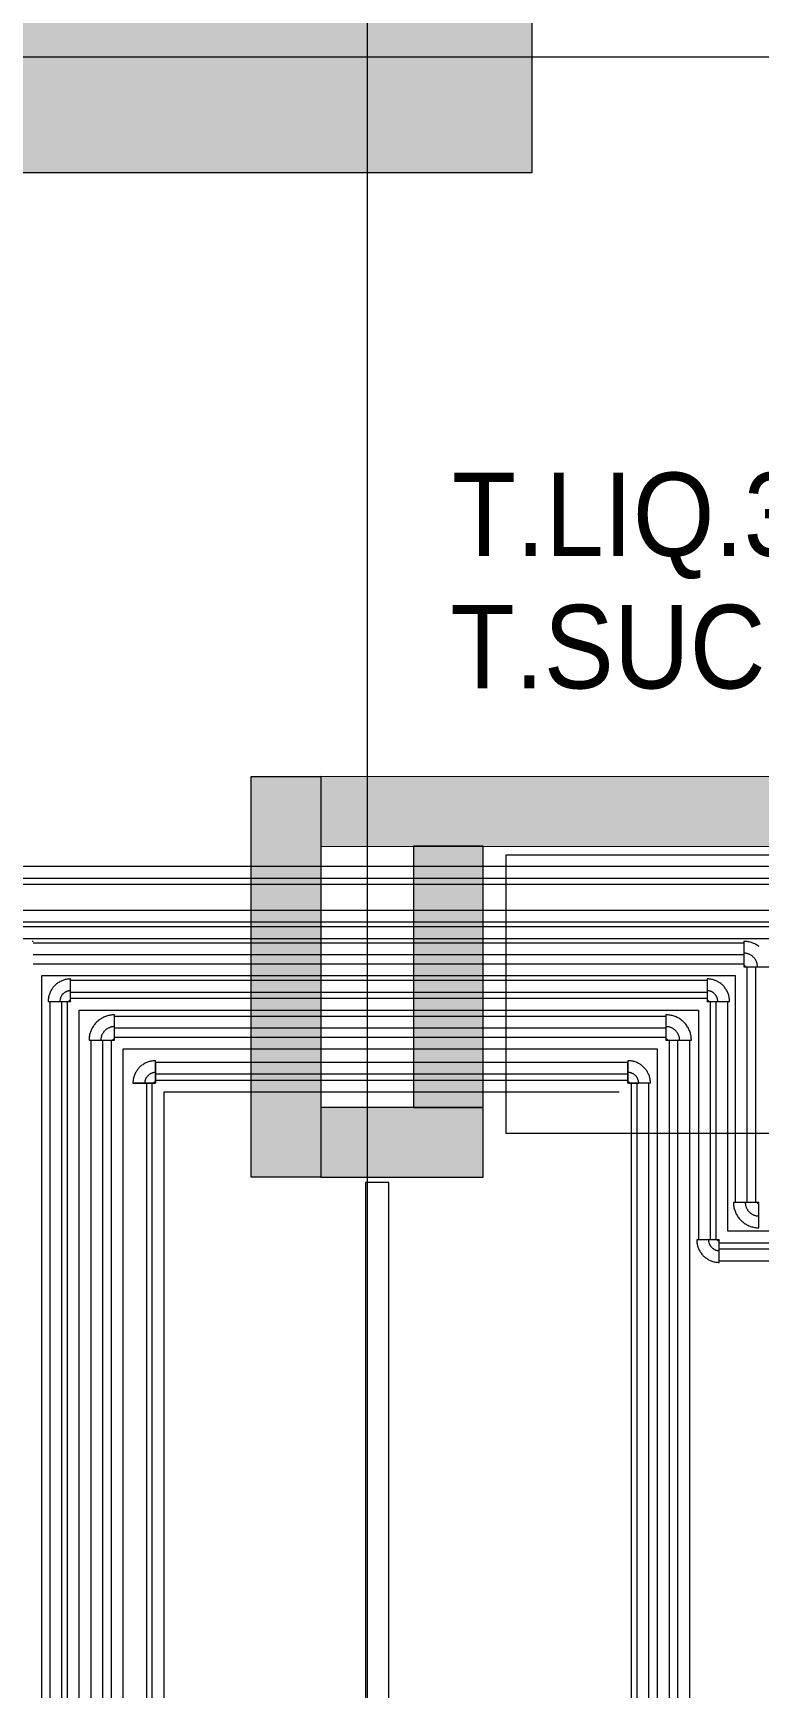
# Model space of a CAD drawing. Header units: metres. Extents: x 29 to 86.9, y -23.2 to 39.7.
# Drawn here: x 70.779 to 72.343, y -15.438 to -11.872 of the extents above; entities that cross this region are included whole.
import ezdxf

# ---------------------------------------------------------------- set-up
doc = ezdxf.new("R2010")
doc.units = ezdxf.units.M
doc.header["$LTSCALE"] = 100
doc.layers.get('0').update_dxf_attribs({"color": 254})
for name, color, linetype, lineweight in [('Arqui', 8, 'Continuous', 0), ('P-PIPE', 7, 'Continuous', 18), ('P-PIPE-IDEN', 7, 'Continuous', 9)]:
    doc.layers.add(name, color=color, linetype=linetype, lineweight=lineweight)
doc.styles.add('SansSerif', font='SANSS__.TTF', dxfattribs={"width": 0.9, "height": 0.18})

# ---------------------------------------------------------------- blocks, each defined once
blk = doc.blocks.new('estructura etapa 3')
at = {"layer": 'Arqui'}
h = blk.add_hatch(color=256, dxfattribs=at)
h.paths.add_polyline_path([(-91.6505, -6658.124), (-91.6505, -6657.624), (-92.3496, -6657.624), (-92.3496, -6658.124)])
h.paths.add_polyline_path([(-49.3536, -6658.124), (-49.3536, -6657.624), (-50.0545, -6657.6241), (-50.0545, -6658.1241)])
h.paths.add_polyline_path([(-56.0527, -6658.124), (-56.0527, -6657.624), (-56.7527, -6657.6241), (-56.7527, -6658.1241)])
h.paths.add_polyline_path([(-76.4496, -6659.124), (-76.9496, -6659.124), (-76.9496, -6657.624), (-76.4496, -6657.624)])
h.paths.add_polyline_path([(-83.9496, -6659.124), (-84.4496, -6659.124), (-84.4496, -6657.624), (-83.9496, -6657.624)])
h.paths.add_polyline_path([(-60.452, -6659.124), (-60.952, -6659.124), (-60.952, -6657.624), (-60.452, -6657.624)])
h.paths.add_polyline_path([(-67.9496, -6659.124), (-68.4496, -6659.124), (-68.4496, -6657.624), (-67.9496, -6657.624)])
h.paths.add_polyline_path([(-91.8501, -6668.1988), (-91.851, -6667.5988), (-92.3501, -6667.5988), (-92.3492, -6668.1988)])
h.paths.add_polyline_path([(-49.3536, -6668.1988), (-49.3536, -6667.5988), (-49.8536, -6667.5988), (-49.8536, -6668.1988)])
h.paths.add_polyline_path([(-56.1545, -6668.1488), (-56.1545, -6667.6488), (-56.8536, -6667.6491), (-56.8536, -6668.1491)])
h.paths.add_polyline_path([(-59.952, -6667.6488), (-59.952, -6668.1488), (-61.452, -6668.1488), (-61.452, -6667.6488)])
h.paths.add_polyline_path([(-75.9496, -6667.6488), (-75.9496, -6668.1488), (-77.4496, -6668.1488), (-77.4496, -6667.6488)])
h.paths.add_polyline_path([(-68.9496, -6667.6488), (-68.9496, -6668.1488), (-67.4496, -6668.1488), (-67.4496, -6667.6488)])
h.paths.add_polyline_path([(-84.9496, -6667.6488), (-84.9496, -6668.1488), (-83.4496, -6668.1488), (-83.4496, -6667.6488)])
h.paths.add_polyline_path([(-91.8501, -6676.1987), (-91.8501, -6675.5987), (-92.3492, -6675.5988), (-92.3492, -6676.1988)])
h.paths.add_polyline_path([(-49.3536, -6676.1988), (-49.3536, -6675.5988), (-49.8536, -6675.5988), (-49.8536, -6676.1988)])
h.paths.add_polyline_path([(-56.1545, -6676.1488), (-56.1545, -6675.6488), (-56.7536, -6675.6488), (-56.7536, -6676.1488)])
h.paths.add_polyline_path([(-59.952, -6675.6488), (-59.952, -6676.1488), (-61.452, -6676.1488), (-61.452, -6675.6488)])
h.paths.add_polyline_path([(-75.9496, -6675.6488), (-75.9496, -6676.1488), (-77.4496, -6676.1488), (-77.4496, -6675.6488)])
h.paths.add_polyline_path([(-68.9496, -6675.6488), (-68.9496, -6676.1488), (-67.4496, -6676.1488), (-67.4496, -6675.6488)])
h.paths.add_polyline_path([(-84.9496, -6675.6488), (-84.9496, -6676.1488), (-83.4496, -6676.1488), (-83.4496, -6675.6488)])
h.paths.add_polyline_path([(-91.8471, -6686.2988), (-91.8505, -6685.6988), (-92.3496, -6685.6988), (-92.3462, -6686.2988)])
h.paths.add_polyline_path([(-49.3545, -6686.2987), (-49.3536, -6685.6987), (-49.8536, -6685.6987), (-49.8545, -6686.2987)])
h.paths.add_polyline_path([(-56.1545, -6686.2488), (-56.1545, -6685.7488), (-56.7536, -6685.7488), (-56.7536, -6686.2488)])
h.paths.add_polyline_path([(-59.952, -6685.7488), (-59.952, -6686.2488), (-61.452, -6686.2488), (-61.452, -6685.7488)])
h.paths.add_polyline_path([(-75.9496, -6685.7488), (-75.9496, -6686.2488), (-77.4496, -6686.2488), (-77.4496, -6685.7488)])
h.paths.add_polyline_path([(-68.9496, -6685.7488), (-68.9496, -6686.2488), (-67.4496, -6686.2488), (-67.4496, -6685.7488)])
h.paths.add_polyline_path([(-84.9496, -6685.7488), (-84.9496, -6686.2488), (-83.4496, -6686.2488), (-83.4496, -6685.7488)])
h.paths.add_polyline_path([(-49.3532, -6694.2944), (-49.3536, -6693.6989), (-49.8545, -6693.6987), (-49.8541, -6694.2943)])
h.paths.add_polyline_path([(-56.0536, -6694.2488), (-56.0536, -6693.7488), (-56.7527, -6693.7488), (-56.7527, -6694.2488)])
h.paths.add_polyline_path([(-91.6505, -6694.2488), (-91.6505, -6693.7488), (-92.3496, -6693.7488), (-92.3496, -6694.2488)])
h.paths.add_polyline_path([(-59.952, -6693.7488), (-59.952, -6694.2488), (-61.452, -6694.2488), (-61.452, -6693.7488)])
h.paths.add_polyline_path([(-75.9496, -6693.7488), (-75.9496, -6694.2488), (-77.4496, -6694.2488), (-77.4496, -6693.7488)])
h.paths.add_polyline_path([(-68.9496, -6693.7488), (-68.9496, -6694.2488), (-67.4496, -6694.2488), (-67.4496, -6693.7488)])
h.paths.add_polyline_path([(-84.9496, -6693.7488), (-84.9496, -6694.2488), (-83.4496, -6694.2488), (-83.4496, -6693.7488)])
h.paths.add_polyline_path([(-49.3578, -6703.9737), (-49.3532, -6703.3737), (-49.854, -6703.374), (-49.8586, -6703.974)])
h.paths.add_polyline_path([(-56.0536, -6703.9238), (-56.0536, -6703.4238), (-56.7527, -6703.4241), (-56.7527, -6703.9241)])
h.paths.add_polyline_path([(-67.9496, -6704.9241), (-67.9496, -6703.4241), (-68.4496, -6703.4241), (-68.4496, -6704.9241)])
h.paths.add_polyline_path([(-91.6505, -6703.9238), (-91.6505, -6703.4238), (-92.3497, -6703.4238), (-92.3497, -6703.9238)])
h.paths.add_polyline_path([(-61.8472, -6703.4238), (-60.3472, -6703.4238), (-60.3472, -6703.9238), (-61.8472, -6703.9238)])
h.paths.add_polyline_path([(-83.9496, -6704.9241), (-83.9496, -6703.4241), (-84.4496, -6703.4241), (-84.4496, -6704.9241)])
h.paths.add_polyline_path([(-76.4496, -6704.9241), (-76.4496, -6703.4241), (-76.9496, -6703.4241), (-76.9496, -6704.9241)])
h.paths.add_polyline_path([(-49.3536, -6711.9488), (-49.3536, -6711.4488), (-50.0536, -6711.4488), (-50.0536, -6711.9488)])
h.paths.add_polyline_path([(-55.9536, -6711.9488), (-55.9536, -6711.4488), (-56.6536, -6711.4488), (-56.6536, -6711.9488)])
h.paths.add_polyline_path([(-91.6496, -6711.9488), (-91.6496, -6711.4488), (-92.3496, -6711.4488), (-92.3496, -6711.9488)])
h.paths.add_polyline_path([(-60.952, -6711.9488), (-60.952, -6709.5488), (-60.452, -6709.5488), (-60.452, -6711.9488)])
h.paths.add_polyline_path([(-68.4496, -6709.5488), (-68.4496, -6711.9488), (-67.9496, -6711.9488), (-67.9496, -6709.5488)])
h.paths.add_polyline_path([(-76.9496, -6709.5488), (-76.9496, -6711.9488), (-76.4496, -6711.9488), (-76.4496, -6709.5488)])
h.paths.add_polyline_path([(-83.9496, -6709.5488), (-83.9496, -6711.9488), (-84.4496, -6711.9488), (-84.4496, -6709.5488)])
for p, q in [((-60.702, -6655.3542), (-60.702, -6714.9141)), ((-60.702, -6655.3542), (-60.702, -6714.9141)), ((-93.5202, -6703.6738), (-46.5015, -6703.6738))]:
    blk.add_line(p, q, dxfattribs=at)
blk.add_lwpolyline([(-61.8472, -6703.4238), (-60.3472, -6703.4238), (-60.3472, -6703.9238), (-61.8472, -6703.9238)], close=True, dxfattribs=at)
blk = doc.blocks.new('A$C9582355f')
at = {"layer": 'Arqui', "ltscale": 0.03}
h = blk.add_hatch(color=256, dxfattribs=at)
h.dxf.hatch_style = 1
h.paths.add_polyline_path([(53.7142, 9.5392), (53.7142, 9.6892), (45.0166, 9.6891), (45.0165, 9.752), (44.8665, 9.752), (44.8666, 9.6892), (42.2667, 9.6898), (42.2668, 8.8269), (42.7667, 8.8263), (42.7667, 9.5396), (42.6167, 9.5396), (42.6166, 8.9764), (42.4168, 8.9769), (42.4167, 9.5398)])
at = {"layer": 'Arqui'}
for points in [[(42.4168, 8.8269), (42.2668, 8.8269), (42.2667, 9.6898), (42.4167, 9.6898)], [(53.7142, 9.5392), (53.7142, 9.6892), (42.4167, 9.6898), (42.4167, 9.5397)], [(42.6167, 9.5396), (42.6166, 8.9764), (42.7667, 8.9764), (42.7667, 9.5396)], [(44.5664, 9.5204), (42.8154, 9.5204), (42.8154, 8.9212), (44.5664, 8.9212)], [(42.7667, 8.8263), (42.7667, 8.9764), (42.4168, 8.9769), (42.4168, 8.8269)]]:
    blk.add_lwpolyline(points, close=True, dxfattribs=at)
at = {"layer": 'Arqui', "ltscale": 3}
blk.add_lwpolyline([(42.5131, 7.0561), (42.5631, 7.0561), (42.5631, 8.8155), (42.5131, 8.8155)], close=True, dxfattribs=at)
at = {"layer": 'Arqui'}
blk.add_blockref('estructura etapa 3', (103.2187, 6714.9141), dxfattribs=at)
blk = doc.blocks.new('Elbow - Welded - REFRIGERACION-V10-NIVEL 02')
at = {"layer": 'P-PIPE', "color": 1, "true_color": 0xff0000}
for p, q in [((-0.0163, 0.0131), (-0.0163, -0.0131)), ((-0.0163, 0.0131), (-0.0163, -0.0131)), ((0.0131, 0.0163), (-0.0131, 0.0163)), ((0.0131, 0.0163), (-0.0131, 0.0163))]:
    blk.add_line(p, q, dxfattribs=at)
at = {"layer": 'P-PIPE', "color": 1, "true_color": 0xff0000, "flags": 128}
for points in [[(-0.0163, -0.0131), (-0.0151, -0.0131), (-0.014, -0.0131), (-0.0128, -0.0129), (-0.0116, -0.0128), (-0.0105, -0.0126), (-0.0093, -0.0123), (-0.0082, -0.012), (-0.0071, -0.0117), (-0.0059, -0.0113), (-0.0048, -0.0108), (-0.0038, -0.0103), (-0.0027, -0.0098), (-0.0017, -0.0093), (-0.0007, -0.0086), (0.0003, -0.008), (0.0013, -0.0073), (0.0022, -0.0066), (0.0031, -0.0058), (0.004, -0.005), (0.0048, -0.0042), (0.0056, -0.0033), (0.0064, -0.0025), (0.0071, -0.0015), (0.0078, -0.0006), (0.0085, 0.0004), (0.0091, 0.0014), (0.0097, 0.0024), (0.0102, 0.0035), (0.0107, 0.0046), (0.0111, 0.0056), (0.0115, 0.0068), (0.0119, 0.0079), (0.0122, 0.009), (0.0125, 0.0102), (0.0127, 0.0113), (0.0129, 0.0125), (0.013, 0.0136), (0.0131, 0.0148), (0.0131, 0.016), (0.0131, 0.0163)], [(-0.0131, 0.0163), (-0.0131, 0.0162), (-0.0132, 0.0161), (-0.0132, 0.0159), (-0.0132, 0.0158), (-0.0132, 0.0157), (-0.0132, 0.0156), (-0.0133, 0.0154), (-0.0133, 0.0153), (-0.0134, 0.0152), (-0.0134, 0.0151), (-0.0134, 0.015), (-0.0135, 0.0149), (-0.0136, 0.0147), (-0.0136, 0.0146), (-0.0137, 0.0145), (-0.0138, 0.0144), (-0.0139, 0.0143), (-0.0139, 0.0142), (-0.014, 0.0141), (-0.0141, 0.014), (-0.0142, 0.014), (-0.0143, 0.0139), (-0.0144, 0.0138), (-0.0145, 0.0137), (-0.0146, 0.0136), (-0.0147, 0.0136), (-0.0148, 0.0135), (-0.0149, 0.0135), (-0.0151, 0.0134), (-0.0152, 0.0134), (-0.0153, 0.0133), (-0.0154, 0.0133), (-0.0155, 0.0132), (-0.0157, 0.0132), (-0.0158, 0.0132), (-0.0159, 0.0132), (-0.016, 0.0132), (-0.0162, 0.0132), (-0.0163, 0.0131), (-0.0163, 0.0131)]]:
    blk.add_lwpolyline(points, dxfattribs=at)
blk = doc.blocks.new('Elbow - Welded - REFRIGERACION-V18-NIVEL 02')
at = {"layer": 'P-PIPE', "color": 11, "true_color": 0xff8080}
for p, q in [((71.043, -14.1318), (71.043, -14.1119)), ((71.043, -14.1318), (71.043, -14.1119)), ((71.0199, -14.135), (71.0398, -14.135)), ((71.0199, -14.135), (71.0398, -14.135))]:
    blk.add_line(p, q, dxfattribs=at)
at = {"layer": 'P-PIPE', "color": 11, "true_color": 0xff8080, "flags": 128}
for points in [[(71.043, -14.1119), (71.0421, -14.1119), (71.0412, -14.1119), (71.0402, -14.112), (71.0393, -14.1122), (71.0384, -14.1123), (71.0375, -14.1125), (71.0366, -14.1128), (71.0357, -14.113), (71.0349, -14.1133), (71.034, -14.1137), (71.0332, -14.1141), (71.0323, -14.1145), (71.0315, -14.1149), (71.0307, -14.1154), (71.03, -14.1159), (71.0292, -14.1164), (71.0285, -14.117), (71.0278, -14.1176), (71.0271, -14.1182), (71.0264, -14.1189), (71.0258, -14.1195), (71.0252, -14.1202), (71.0246, -14.121), (71.0241, -14.1217), (71.0236, -14.1225), (71.0231, -14.1233), (71.0226, -14.1241), (71.0222, -14.1249), (71.0218, -14.1257), (71.0215, -14.1266), (71.0211, -14.1275), (71.0209, -14.1284), (71.0206, -14.1292), (71.0204, -14.1301), (71.0202, -14.131), (71.0201, -14.132), (71.02, -14.1329), (71.0199, -14.1338), (71.0199, -14.1347), (71.0199, -14.135)], [(71.0398, -14.135), (71.0398, -14.1349), (71.0398, -14.1347), (71.0399, -14.1346), (71.0399, -14.1345), (71.0399, -14.1343), (71.0399, -14.1342), (71.04, -14.1341), (71.04, -14.134), (71.04, -14.1339), (71.0401, -14.1337), (71.0401, -14.1336), (71.0402, -14.1335), (71.0403, -14.1334), (71.0403, -14.1333), (71.0404, -14.1332), (71.0405, -14.1331), (71.0405, -14.133), (71.0406, -14.1329), (71.0407, -14.1328), (71.0408, -14.1327), (71.0409, -14.1326), (71.041, -14.1325), (71.0411, -14.1325), (71.0412, -14.1324), (71.0413, -14.1323), (71.0414, -14.1322), (71.0415, -14.1322), (71.0416, -14.1321), (71.0417, -14.1321), (71.0419, -14.132), (71.042, -14.132), (71.0421, -14.1319), (71.0422, -14.1319), (71.0423, -14.1319), (71.0425, -14.1318), (71.0426, -14.1318), (71.0427, -14.1318), (71.0428, -14.1318), (71.043, -14.1318), (71.043, -14.1318)]]:
    blk.add_lwpolyline(points, dxfattribs=at)
blk = doc.blocks.new('Elbow - Welded - REFRIGERACION-V19-NIVEL 02')
at = {"layer": 'P-PIPE', "color": 11, "true_color": 0xff8080}
for p, q in [((72.0612, -14.1119), (72.0612, -14.1318)), ((72.0612, -14.1119), (72.0612, -14.1318)), ((72.0644, -14.135), (72.0843, -14.135)), ((72.0644, -14.135), (72.0843, -14.135))]:
    blk.add_line(p, q, dxfattribs=at)
at = {"layer": 'P-PIPE', "color": 11, "true_color": 0xff8080, "flags": 128}
for points in [[(72.0843, -14.135), (72.0843, -14.1341), (72.0843, -14.1331), (72.0842, -14.1322), (72.084, -14.1313), (72.0839, -14.1304), (72.0837, -14.1295), (72.0834, -14.1286), (72.0832, -14.1277), (72.0828, -14.1268), (72.0825, -14.126), (72.0821, -14.1251), (72.0817, -14.1243), (72.0813, -14.1235), (72.0808, -14.1227), (72.0803, -14.1219), (72.0798, -14.1212), (72.0792, -14.1204), (72.0786, -14.1197), (72.078, -14.1191), (72.0773, -14.1184), (72.0766, -14.1178), (72.0759, -14.1172), (72.0752, -14.1166), (72.0745, -14.116), (72.0737, -14.1155), (72.0729, -14.115), (72.0721, -14.1146), (72.0713, -14.1142), (72.0704, -14.1138), (72.0696, -14.1134), (72.0687, -14.1131), (72.0678, -14.1128), (72.0669, -14.1126), (72.066, -14.1124), (72.0651, -14.1122), (72.0642, -14.1121), (72.0633, -14.112), (72.0624, -14.1119), (72.0615, -14.1119), (72.0612, -14.1119)], [(72.0612, -14.1318), (72.0613, -14.1318), (72.0615, -14.1318), (72.0616, -14.1318), (72.0617, -14.1318), (72.0618, -14.1319), (72.062, -14.1319), (72.0621, -14.1319), (72.0622, -14.132), (72.0623, -14.132), (72.0624, -14.1321), (72.0626, -14.1321), (72.0627, -14.1322), (72.0628, -14.1322), (72.0629, -14.1323), (72.063, -14.1324), (72.0631, -14.1324), (72.0632, -14.1325), (72.0633, -14.1326), (72.0634, -14.1327), (72.0635, -14.1328), (72.0636, -14.1329), (72.0637, -14.133), (72.0637, -14.1331), (72.0638, -14.1332), (72.0639, -14.1333), (72.0639, -14.1334), (72.064, -14.1335), (72.0641, -14.1336), (72.0641, -14.1337), (72.0642, -14.1338), (72.0642, -14.1339), (72.0643, -14.1341), (72.0643, -14.1342), (72.0643, -14.1343), (72.0643, -14.1344), (72.0644, -14.1346), (72.0644, -14.1347), (72.0644, -14.1348), (72.0644, -14.1349), (72.0644, -14.135)]]:
    blk.add_lwpolyline(points, dxfattribs=at)
blk = doc.blocks.new('Elbow - Welded - REFRIGERACION-V15-NIVEL 02')
at = {"layer": 'P-PIPE', "color": 11, "true_color": 0xff8080}
for p, q in [((-0.0131, 0.01), (-0.0131, -0.01)), ((-0.0131, 0.01), (-0.0131, -0.01)), ((0.01, 0.0131), (-0.01, 0.0131)), ((0.01, 0.0131), (-0.01, 0.0131))]:
    blk.add_line(p, q, dxfattribs=at)
at = {"layer": 'P-PIPE', "color": 11, "true_color": 0xff8080, "flags": 128}
for points in [[(-0.0131, -0.01), (-0.0122, -0.01), (-0.0113, -0.0099), (-0.0104, -0.0098), (-0.0095, -0.0097), (-0.0086, -0.0095), (-0.0077, -0.0093), (-0.0068, -0.0091), (-0.0059, -0.0088), (-0.005, -0.0085), (-0.0041, -0.0081), (-0.0033, -0.0078), (-0.0025, -0.0074), (-0.0017, -0.0069), (-0.0009, -0.0064), (-0.0001, -0.0059), (0.0007, -0.0054), (0.0014, -0.0048), (0.0021, -0.0042), (0.0028, -0.0036), (0.0034, -0.003), (0.0041, -0.0023), (0.0047, -0.0016), (0.0052, -0.0009), (0.0058, -0.0001), (0.0063, 0.0007), (0.0068, 0.0014), (0.0072, 0.0023), (0.0077, 0.0031), (0.008, 0.0039), (0.0084, 0.0048), (0.0087, 0.0056), (0.009, 0.0065), (0.0092, 0.0074), (0.0095, 0.0083), (0.0096, 0.0092), (0.0098, 0.0101), (0.0099, 0.0111), (0.0099, 0.012), (0.01, 0.0129), (0.01, 0.0131)], [(-0.01, 0.0131), (-0.01, 0.013), (-0.01, 0.0129), (-0.01, 0.0128), (-0.01, 0.0126), (-0.01, 0.0125), (-0.0101, 0.0124), (-0.0101, 0.0123), (-0.0101, 0.0121), (-0.0102, 0.012), (-0.0102, 0.0119), (-0.0103, 0.0118), (-0.0103, 0.0117), (-0.0104, 0.0116), (-0.0105, 0.0115), (-0.0105, 0.0114), (-0.0106, 0.0113), (-0.0107, 0.0112), (-0.0108, 0.0111), (-0.0108, 0.011), (-0.0109, 0.0109), (-0.011, 0.0108), (-0.0111, 0.0107), (-0.0112, 0.0106), (-0.0113, 0.0105), (-0.0114, 0.0105), (-0.0115, 0.0104), (-0.0117, 0.0103), (-0.0118, 0.0103), (-0.0119, 0.0102), (-0.012, 0.0102), (-0.0121, 0.0101), (-0.0122, 0.0101), (-0.0124, 0.0101), (-0.0125, 0.01), (-0.0126, 0.01), (-0.0127, 0.01), (-0.0129, 0.01), (-0.013, 0.01), (-0.0131, 0.01), (-0.0131, 0.01)]]:
    blk.add_lwpolyline(points, dxfattribs=at)

msp = doc.modelspace()

# ---------------------------------------------------------------- linework, layer by layer
at = {"layer": 'P-PIPE', "color": 1, "true_color": 0xff0000}
for p, q in [((72.474, -13.6681), (70.5976, -13.6681)), ((72.474, -13.6935), (70.5976, -13.6935)), ((70.5976, -13.7062), (72.474, -13.7062)), ((72.3107, -13.833), (70.7793, -13.833)), ((72.3107, -13.8293), (72.3107, -13.8842)), ((72.3107, -13.8584), (70.7793, -13.8584)), ((70.7793, -13.8774), (72.3107, -13.8774)), ((70.7979, -13.9028), (72.2921, -13.9028)), ((70.7979, -17.3766), (70.7979, -13.9028)), ((72.2921, -13.9028), (72.2921, -14.3916)), ((72.3107, -13.8842), (72.3656, -13.8842)), ((72.3175, -13.8842), (72.3175, -14.3916)), ((72.3366, -14.3916), (72.3366, -13.8842)), ((70.9548, -14.0425), (70.9548, -13.9876)), ((72.143, -13.9912), (70.9548, -13.9912)), ((72.143, -13.9876), (72.143, -14.0425)), ((70.9, -14.0425), (70.9548, -14.0425)), ((70.9036, -14.0425), (70.9036, -17.5262)), ((70.929, -14.0425), (70.929, -17.5448)), ((70.948, -17.5448), (70.948, -14.0425)), ((72.143, -14.0166), (70.9548, -14.0166)), ((70.9548, -14.0357), (72.143, -14.0357)), ((72.143, -14.0425), (72.1979, -14.0425)), ((72.1498, -14.0425), (72.1498, -18.8139)), ((72.1689, -18.8139), (72.1689, -14.0425)), ((72.1943, -18.8139), (72.1943, -14.0425)), ((70.9734, -17.5448), (70.9734, -14.0611)), ((70.9734, -14.0611), (72.1244, -14.0611)), ((72.1244, -14.0611), (72.1244, -18.8139)), ((72.3434, -14.3916), (72.2885, -14.3916)), ((72.3434, -14.4464), (72.3434, -14.3916))]:
    msp.add_line(p, q, dxfattribs=at)
at = {"layer": 'P-PIPE', "color": 11, "true_color": 0xff8080}
for p, q in [((72.395, -13.7627), (70.6836, -13.7627)), ((72.395, -13.7881), (70.6836, -13.7881)), ((70.6836, -13.7976), (72.395, -13.7976)), ((70.7022, -13.823), (72.3764, -13.823)), ((70.8603, -13.9588), (70.8603, -13.9102)), ((72.2317, -13.9139), (70.8603, -13.9139)), ((72.2317, -13.9393), (70.8603, -13.9393)), ((72.2317, -13.9102), (72.2317, -13.9588)), ((70.8118, -13.9588), (70.8603, -13.9588)), ((70.8154, -13.9588), (70.8154, -17.4389)), ((70.8408, -13.9588), (70.8408, -17.4575)), ((70.8535, -17.4575), (70.8535, -13.9588)), ((70.8603, -13.952), (72.2317, -13.952)), ((72.2317, -13.9588), (72.2802, -13.9588)), ((72.2385, -13.9588), (72.2385, -14.4725)), ((72.2512, -14.4725), (72.2512, -13.9588)), ((72.2766, -14.4539), (72.2766, -13.9588)), ((70.8789, -13.9774), (72.2131, -13.9774)), ((70.8789, -17.4575), (70.8789, -13.9774)), ((72.2131, -13.9774), (72.2131, -14.4725)), ((71.043, -14.1347), (71.043, -14.0865)), ((72.0612, -14.0901), (71.043, -14.0901)), ((71.043, -14.0901), (71.043, -14.135)), ((72.0612, -14.1155), (71.043, -14.1155)), ((72.0612, -14.0865), (72.0612, -14.1347)), ((70.9945, -14.135), (71.0427, -14.135)), ((71.0235, -14.135), (71.0235, -17.6437)), ((71.0362, -17.6437), (71.0362, -14.135)), ((71.043, -14.1219), (71.043, -14.135)), ((71.043, -14.1282), (72.0612, -14.1282)), ((71.0616, -17.6437), (71.0616, -14.1536)), ((71.0616, -14.1536), (72.0426, -14.1536)), ((72.1097, -14.135), (72.0612, -14.135)), ((72.068, -14.135), (72.068, -18.8232)), ((72.0807, -18.8232), (72.0807, -14.135)), ((72.1061, -18.8232), (72.1061, -14.135)), ((72.258, -14.4725), (72.2095, -14.4725)), ((72.258, -14.521), (72.258, -14.4725)), ((75.4949, -14.4539), (72.2766, -14.4539)), ((75.5135, -14.4793), (72.258, -14.4793)), ((72.258, -14.492), (75.5135, -14.492)), ((72.258, -14.5174), (75.5135, -14.5174))]:
    msp.add_line(p, q, dxfattribs=at)
at = {"layer": 'P-PIPE', "color": 1, "true_color": 0xff0000, "flags": 128}
for points in [[(70.7793, -13.8293), (70.7771, -13.8294)], [(72.344, -13.8406), (72.3422, -13.8393), (72.3404, -13.838), (72.3385, -13.8369), (72.3366, -13.8358), (72.3346, -13.8348), (72.3326, -13.8339), (72.3306, -13.8331), (72.3286, -13.8323), (72.3265, -13.8316), (72.3244, -13.8311), (72.3222, -13.8306), (72.3201, -13.8301), (72.3179, -13.8298), (72.3157, -13.8296), (72.3135, -13.8294), (72.3113, -13.8293), (72.3107, -13.8293)], [(70.9548, -13.9876), (70.9526, -13.9876), (70.9504, -13.9878), (70.9483, -13.988), (70.9461, -13.9883), (70.9439, -13.9887), (70.9418, -13.9892), (70.9397, -13.9897), (70.9376, -13.9904), (70.9355, -13.9911), (70.9335, -13.9919), (70.9315, -13.9928), (70.9295, -13.9938), (70.9276, -13.9948), (70.9257, -13.996), (70.9239, -13.9972), (70.9221, -13.9984), (70.9203, -13.9998), (70.9187, -14.0012), (70.917, -14.0027), (70.9155, -14.0042), (70.914, -14.0058), (70.9125, -14.0075), (70.9112, -14.0092), (70.9099, -14.011), (70.9087, -14.0128), (70.9075, -14.0147), (70.9064, -14.0166), (70.9054, -14.0185), (70.9045, -14.0205), (70.9037, -14.0226), (70.9029, -14.0246), (70.9023, -14.0267), (70.9017, -14.0288), (70.9012, -14.031), (70.9008, -14.0331), (70.9004, -14.0353), (70.9002, -14.0375), (70.9, -14.0397), (70.9, -14.0419), (70.9, -14.0425)], [(72.1979, -14.0425), (72.1979, -14.0403), (72.1977, -14.0381), (72.1975, -14.0359), (72.1972, -14.0337), (72.1968, -14.0316), (72.1963, -14.0294), (72.1958, -14.0273), (72.1951, -14.0252), (72.1944, -14.0231), (72.1936, -14.0211), (72.1927, -14.0191), (72.1917, -14.0171), (72.1907, -14.0152), (72.1895, -14.0133), (72.1883, -14.0115), (72.187, -14.0097), (72.1857, -14.008), (72.1843, -14.0063), (72.1828, -14.0047), (72.1813, -14.0031), (72.1797, -14.0016), (72.178, -14.0002), (72.1763, -13.9988), (72.1745, -13.9975), (72.1727, -13.9963), (72.1708, -13.9951), (72.1689, -13.9941), (72.1669, -13.9931), (72.1649, -13.9922), (72.1629, -13.9913), (72.1609, -13.9906), (72.1588, -13.9899), (72.1567, -13.9893), (72.1545, -13.9888), (72.1524, -13.9884), (72.1502, -13.9881), (72.148, -13.9878), (72.1458, -13.9877), (72.1436, -13.9876), (72.143, -13.9876)], [(72.2885, -14.3916), (72.2886, -14.3938), (72.2887, -14.396), (72.2889, -14.3981), (72.2892, -14.4003), (72.2896, -14.4025), (72.2901, -14.4046), (72.2906, -14.4067), (72.2913, -14.4088), (72.292, -14.4109), (72.2928, -14.4129), (72.2937, -14.4149), (72.2947, -14.4169), (72.2958, -14.4188), (72.2969, -14.4207), (72.2981, -14.4226), (72.2994, -14.4243), (72.3007, -14.4261), (72.3021, -14.4277), (72.3036, -14.4294), (72.3052, -14.4309), (72.3068, -14.4324), (72.3084, -14.4339), (72.3101, -14.4352), (72.3119, -14.4365), (72.3137, -14.4377), (72.3156, -14.4389), (72.3175, -14.44), (72.3195, -14.441), (72.3215, -14.4419), (72.3235, -14.4427), (72.3256, -14.4435), (72.3276, -14.4441), (72.3298, -14.4447), (72.3319, -14.4452), (72.3341, -14.4456), (72.3362, -14.446), (72.3384, -14.4462), (72.3406, -14.4464), (72.3428, -14.4464), (72.3434, -14.4464)]]:
    msp.add_lwpolyline(points, dxfattribs=at)
at = {"layer": 'P-PIPE', "color": 11, "true_color": 0xff8080, "flags": 128}
for points in [[(70.8603, -13.9102), (70.8584, -13.9103), (70.8564, -13.9104), (70.8545, -13.9106), (70.8526, -13.9109), (70.8507, -13.9112), (70.8488, -13.9116), (70.8469, -13.9121), (70.845, -13.9127), (70.8432, -13.9134), (70.8414, -13.9141), (70.8396, -13.9149), (70.8379, -13.9157), (70.8362, -13.9167), (70.8345, -13.9177), (70.8329, -13.9187), (70.8313, -13.9199), (70.8298, -13.921), (70.8283, -13.9223), (70.8269, -13.9236), (70.8255, -13.925), (70.8242, -13.9264), (70.8229, -13.9279), (70.8217, -13.9294), (70.8205, -13.9309), (70.8195, -13.9326), (70.8185, -13.9342), (70.8175, -13.9359), (70.8166, -13.9376), (70.8158, -13.9394), (70.8151, -13.9412), (70.8144, -13.943), (70.8138, -13.9449), (70.8133, -13.9467), (70.8128, -13.9486), (70.8125, -13.9505), (70.8122, -13.9524), (70.812, -13.9544), (70.8118, -13.9563), (70.8118, -13.9582), (70.8118, -13.9588)], [(72.2802, -13.9588), (72.2802, -13.9568), (72.2801, -13.9549), (72.2799, -13.953), (72.2796, -13.951), (72.2793, -13.9491), (72.2788, -13.9472), (72.2783, -13.9454), (72.2778, -13.9435), (72.2771, -13.9417), (72.2764, -13.9399), (72.2756, -13.9381), (72.2747, -13.9364), (72.2738, -13.9347), (72.2728, -13.933), (72.2717, -13.9314), (72.2706, -13.9298), (72.2694, -13.9283), (72.2682, -13.9268), (72.2669, -13.9253), (72.2655, -13.924), (72.2641, -13.9226), (72.2626, -13.9214), (72.2611, -13.9202), (72.2595, -13.919), (72.2579, -13.9179), (72.2563, -13.9169), (72.2546, -13.916), (72.2528, -13.9151), (72.2511, -13.9143), (72.2493, -13.9135), (72.2475, -13.9129), (72.2456, -13.9123), (72.2437, -13.9118), (72.2419, -13.9113), (72.2399, -13.911), (72.238, -13.9107), (72.2361, -13.9104), (72.2342, -13.9103), (72.2322, -13.9103), (72.2317, -13.9102)], [(71.043, -14.0865), (71.0411, -14.0865), (71.0391, -14.0867), (71.0372, -14.0869), (71.0353, -14.0871), (71.0334, -14.0875), (71.0315, -14.0879), (71.0296, -14.0884), (71.0277, -14.089), (71.0259, -14.0896), (71.0241, -14.0903), (71.0223, -14.0911), (71.0206, -14.092), (71.0189, -14.0929), (71.0172, -14.0939), (71.0156, -14.095), (71.014, -14.0961), (71.0125, -14.0973), (71.011, -14.0985), (71.0096, -14.0999), (71.0082, -14.1012), (71.0069, -14.1026), (71.0056, -14.1041), (71.0044, -14.1056), (71.0033, -14.1072), (71.0022, -14.1088), (71.0012, -14.1105), (71.0002, -14.1122), (70.9993, -14.1139), (70.9985, -14.1156), (70.9978, -14.1174), (70.9971, -14.1193), (70.9965, -14.1211), (70.996, -14.123), (70.9956, -14.1249), (70.9952, -14.1268), (70.9949, -14.1287), (70.9947, -14.1306), (70.9946, -14.1326), (70.9945, -14.1345), (70.9945, -14.135)], [(72.1097, -14.135), (72.1097, -14.1331), (72.1096, -14.1311), (72.1094, -14.1292), (72.1091, -14.1273), (72.1088, -14.1254), (72.1083, -14.1235), (72.1078, -14.1216), (72.1073, -14.1198), (72.1066, -14.1179), (72.1059, -14.1161), (72.1051, -14.1144), (72.1042, -14.1126), (72.1033, -14.1109), (72.1023, -14.1093), (72.1013, -14.1076), (72.1001, -14.106), (72.0989, -14.1045), (72.0977, -14.103), (72.0964, -14.1016), (72.095, -14.1002), (72.0936, -14.0989), (72.0921, -14.0976), (72.0906, -14.0964), (72.089, -14.0953), (72.0874, -14.0942), (72.0858, -14.0932), (72.0841, -14.0922), (72.0823, -14.0914), (72.0806, -14.0905), (72.0788, -14.0898), (72.077, -14.0891), (72.0751, -14.0885), (72.0733, -14.088), (72.0714, -14.0876), (72.0695, -14.0872), (72.0675, -14.0869), (72.0656, -14.0867), (72.0637, -14.0866), (72.0617, -14.0865), (72.0612, -14.0865)], [(72.0612, -14.0901), (72.0612, -14.0912), (72.0612, -14.0944), (72.0612, -14.0994), (72.0612, -14.106), (72.0612, -14.1137), (72.0612, -14.1219)], [(72.0612, -14.1219), (72.0612, -14.1137), (72.0612, -14.106), (72.0612, -14.0994), (72.0612, -14.0944), (72.0612, -14.0912), (72.0612, -14.0901)], [(70.9981, -14.135), (70.9992, -14.135), (71.0024, -14.135), (71.0074, -14.135), (71.014, -14.135), (71.0216, -14.135), (71.0299, -14.135)], [(71.0299, -14.135), (71.0216, -14.135), (71.014, -14.135), (71.0074, -14.135), (71.0024, -14.135), (70.9992, -14.135), (70.9981, -14.135)], [(71.0299, -14.135), (71.0366, -14.135), (71.043, -14.135)], [(71.043, -14.135), (71.0366, -14.135), (71.0299, -14.135)], [(72.0612, -14.1219), (72.0612, -14.1286), (72.0612, -14.135)], [(72.0612, -14.135), (72.0612, -14.1286), (72.0612, -14.1219)], [(72.2095, -14.4725), (72.2095, -14.4744), (72.2096, -14.4764), (72.2098, -14.4783), (72.2101, -14.4802), (72.2104, -14.4821), (72.2109, -14.484), (72.2114, -14.4859), (72.2119, -14.4877), (72.2126, -14.4896), (72.2133, -14.4914), (72.2141, -14.4931), (72.215, -14.4949), (72.2159, -14.4966), (72.2169, -14.4982), (72.2179, -14.4999), (72.2191, -14.5014), (72.2203, -14.503), (72.2215, -14.5045), (72.2228, -14.5059), (72.2242, -14.5073), (72.2256, -14.5086), (72.2271, -14.5099), (72.2286, -14.5111), (72.2302, -14.5122), (72.2318, -14.5133), (72.2334, -14.5143), (72.2351, -14.5153), (72.2369, -14.5161), (72.2386, -14.517), (72.2404, -14.5177), (72.2422, -14.5184), (72.2441, -14.519), (72.246, -14.5195), (72.2478, -14.5199), (72.2497, -14.5203), (72.2517, -14.5206), (72.2536, -14.5208), (72.2555, -14.5209), (72.2575, -14.521), (72.258, -14.521)]]:
    msp.add_lwpolyline(points, dxfattribs=at)
at = {"layer": 'P-PIPE', "color": 1, "true_color": 0xff0000}
for centre, start, end in [((72.3107, -13.8842), 0, 90), ((72.3107, -13.8842), 0, 90), ((70.9548, -14.0425), 90, 180), ((70.9548, -14.0425), 90, 180), ((72.143, -14.0425), 0, 90), ((72.143, -14.0425), 0, 90), ((72.3434, -14.3916), 180, 270), ((72.3434, -14.3916), 180, 270)]:
    msp.add_arc(centre, 0.00035, start, end, dxfattribs=at)
at = {"layer": 'P-PIPE', "color": 11, "true_color": 0xff8080}
for centre, start, end in [((70.8603, -13.9588), 90, 180), ((70.8603, -13.9588), 90, 180), ((72.2317, -13.9588), 0, 90), ((72.2317, -13.9588), 0, 90), ((71.043, -14.135), 90, 180), ((71.043, -14.135), 90, 180), ((72.0612, -14.135), 0, 90), ((72.0612, -14.135), 0, 90), ((72.258, -14.4725), 180, 270), ((72.258, -14.4725), 180, 270)]:
    msp.add_arc(centre, 0.000329, start, end, dxfattribs=at)

# ---------------------------------------------------------------- block references
msp.add_blockref('A$C9582355f', (28.9827, -23.164))
at = {"layer": 'P-PIPE', "color": 1, "true_color": 0xff0000}
for p, rotation in [((72.3271, -13.8679), 90), ((70.9385, -14.0261), 180), ((72.1594, -14.0261), 90), ((72.3271, -14.4079), 270)]:
    msp.add_blockref('Elbow - Welded - REFRIGERACION-V10-NIVEL 02', p, dxfattribs=dict(at, rotation=rotation))
at = {"layer": 'P-PIPE', "color": 11, "true_color": 0xff8080}
for p, rotation in [((70.8471, -13.9456), 180), ((72.2448, -13.9456), 90), ((72.2448, -14.4856), 270)]:
    msp.add_blockref('Elbow - Welded - REFRIGERACION-V15-NIVEL 02', p, dxfattribs=dict(at, rotation=rotation))
for name in ['Elbow - Welded - REFRIGERACION-V18-NIVEL 02', 'Elbow - Welded - REFRIGERACION-V19-NIVEL 02']:
    msp.add_blockref(name, (0, 0), dxfattribs=at)

# ---------------------------------------------------------------- texts
at = {"layer": 'P-PIPE-IDEN', "char_height": 0.18, "attachment_point": 1, "style": 'SansSerif'}
for s, insert, width in [('T.LIQ.3/8"', (71.6819, -12.8193), 1.212151), ('T.SUC.5/8"', (71.6787, -13.1043), 1.34924)]:
    msp.add_mtext(s, dxfattribs=dict(at, insert=insert, width=width))

doc.saveas('drawing.dxf')
